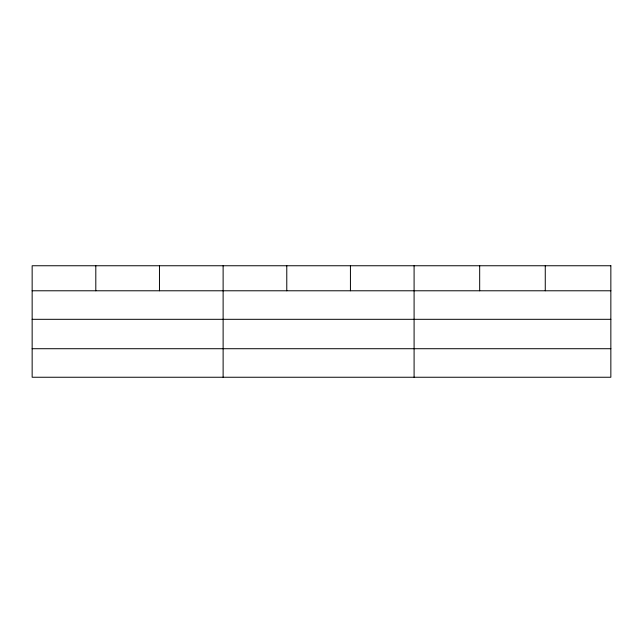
<?xml version="1.0" encoding="UTF-8"?>
<svg xmlns="http://www.w3.org/2000/svg" width="643" height="643" viewBox="0 0 643 643"><rect width="100%" height="100%" fill="white"/><g stroke="black" fill="none" stroke-linecap="round" stroke-linejoin="round"><path stroke-width="0.96" d="M32.15 290.781L610.85 290.781M32.15 319.314L610.85 319.314M32.15 348.715L610.85 348.715M545.264 265.752L545.264 290.781M479.678 265.752L479.678 290.781M414.092 265.752L414.092 377.248M350.435 265.752L350.435 290.781M286.778 265.752L286.778 290.781M223.121 265.752L223.121 377.248M159.464 265.752L159.464 290.781M95.807 265.752L95.807 290.781M610.85 265.752L32.15 265.752L32.15 377.248L610.85 377.248L610.85 265.752"/></g></svg>
